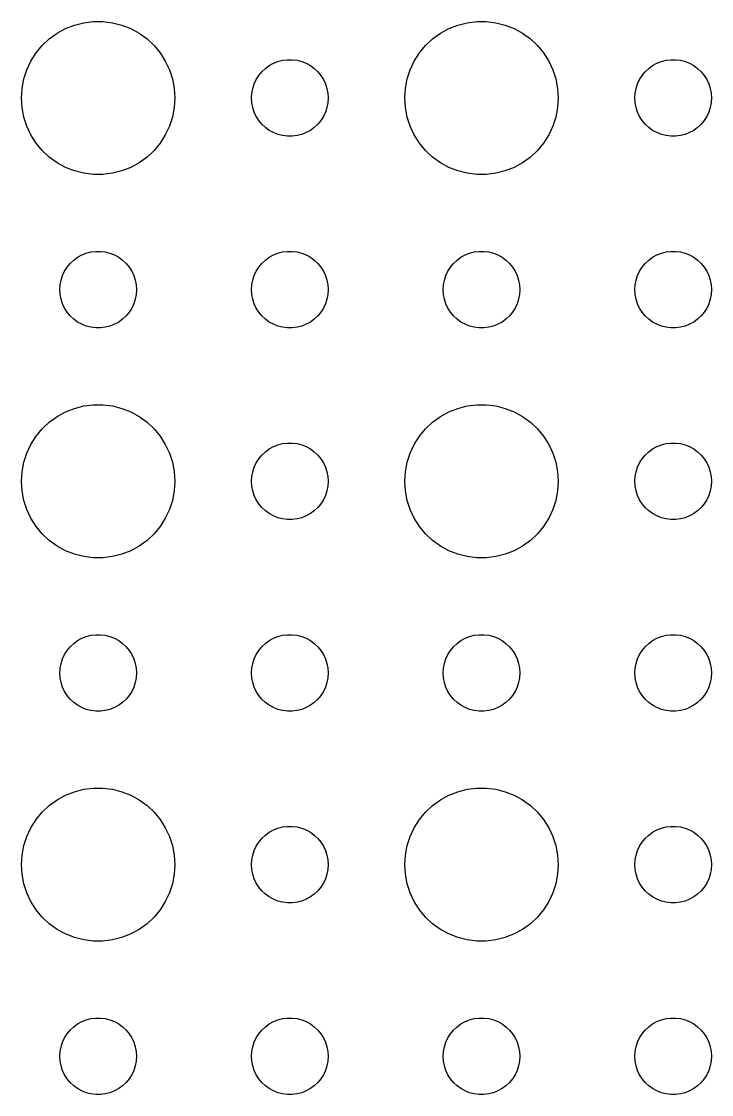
# Model space of a CAD drawing. Header units: metres. Extents: x -112 to 112, y -89 to 89.
# Drawn here: x -3 to 24, y -46.5 to -4.51 of the extents above; entities that cross this region are included whole.
import ezdxf

# ---------------------------------------------------------------- set-up
doc = ezdxf.new("R2010")
doc.units = ezdxf.units.M

msp = doc.modelspace()

# ---------------------------------------------------------------- linework, layer by layer
for p, q in [((-0.92705, -4.64682), (-0.56213, -4.55313)), ((-0.56213, -4.55313), (-0.18837, -4.50591)), ((-0.18837, -4.50591), (0.18837, -4.50591)), ((0.18837, -4.50591), (0.56213, -4.55313)), ((0.56213, -4.55313), (0.92705, -4.64682)), ((14.0729, -4.64682), (14.4379, -4.55313)), ((14.4379, -4.55313), (14.8116, -4.50591)), ((14.8116, -4.50591), (15.1884, -4.50591)), ((15.1884, -4.50591), (15.5621, -4.55313)), ((15.5621, -4.55313), (15.927, -4.64682)), ((-1.91226, -5.18845), (-1.60747, -4.96701)), ((-1.60747, -4.96701), (-1.27733, -4.78551)), ((-1.27733, -4.78551), (-0.92705, -4.64682)), ((0.92705, -4.64682), (1.27733, -4.78551)), ((1.27733, -4.78551), (1.60747, -4.96701)), ((1.60747, -4.96701), (1.91226, -5.18845)), ((13.0877, -5.18845), (13.3925, -4.96701)), ((13.3925, -4.96701), (13.7227, -4.78551)), ((13.7227, -4.78551), (14.0729, -4.64682)), ((15.927, -4.64682), (16.2773, -4.78551)), ((16.2773, -4.78551), (16.6075, -4.96701)), ((16.6075, -4.96701), (16.9123, -5.18845)), ((-2.42705, -5.73663), (-2.1869, -5.44635)), ((-2.1869, -5.44635), (-1.91226, -5.18845)), ((1.91226, -5.18845), (2.1869, -5.44635)), ((2.1869, -5.44635), (2.42705, -5.73663)), ((12.5729, -5.73663), (12.8131, -5.44635)), ((12.8131, -5.44635), (13.0877, -5.18845)), ((16.9123, -5.18845), (17.1869, -5.44635)), ((17.1869, -5.44635), (17.427, -5.73663)), ((-2.62891, -6.05473), (-2.42705, -5.73663)), ((2.42705, -5.73663), (2.62891, -6.05473)), ((12.3711, -6.05473), (12.5729, -5.73663)), ((17.427, -5.73663), (17.6289, -6.05473)), ((-2.78932, -6.39561), (-2.62891, -6.05473)), ((2.62891, -6.05473), (2.78932, -6.39561)), ((6.54385, -6.34422), (6.69626, -6.23351)), ((6.69626, -6.23351), (6.86133, -6.14275)), ((6.86133, -6.14275), (7.03647, -6.07341)), ((7.03647, -6.07341), (7.21892, -6.02657)), ((7.21892, -6.02657), (7.40581, -6.00294)), ((7.40581, -6.00294), (7.59418, -6.00294)), ((7.59418, -6.00294), (7.78107, -6.02657)), ((7.78107, -6.02657), (7.96352, -6.07341)), ((7.96352, -6.07341), (8.13866, -6.14275)), ((8.13866, -6.14275), (8.30373, -6.23351)), ((8.30373, -6.23351), (8.45613, -6.34422)), ((12.2107, -6.39561), (12.3711, -6.05473)), ((17.6289, -6.05473), (17.7893, -6.39561)), ((21.5439, -6.34422), (21.6963, -6.23351)), ((21.6963, -6.23351), (21.8613, -6.14275)), ((21.8613, -6.14275), (22.0365, -6.07341)), ((22.0365, -6.07341), (22.2189, -6.02657)), ((22.2189, -6.02657), (22.4058, -6.00294)), ((22.4058, -6.00294), (22.5942, -6.00294)), ((22.5942, -6.00294), (22.7811, -6.02657)), ((22.7811, -6.02657), (22.9635, -6.07341)), ((22.9635, -6.07341), (23.1387, -6.14275)), ((23.1387, -6.14275), (23.3037, -6.23351)), ((23.3037, -6.23351), (23.4561, -6.34422)), ((-2.90575, -6.75392), (-2.78932, -6.39561)), ((2.78932, -6.39561), (2.90575, -6.75392)), ((6.18553, -6.77736), (6.28647, -6.61832)), ((6.28647, -6.61832), (6.40654, -6.47318)), ((6.40654, -6.47318), (6.54385, -6.34422)), ((8.45613, -6.34422), (8.59344, -6.47318)), ((8.59344, -6.47318), (8.71352, -6.61832)), ((8.71352, -6.61832), (8.81445, -6.77736)), ((12.0942, -6.75392), (12.2107, -6.39561)), ((17.7893, -6.39561), (17.9057, -6.75392)), ((21.1855, -6.77736), (21.2865, -6.61832)), ((21.2865, -6.61832), (21.4065, -6.47318)), ((21.4065, -6.47318), (21.5439, -6.34422)), ((23.4561, -6.34422), (23.5934, -6.47318)), ((23.5934, -6.47318), (23.7135, -6.61832)), ((23.7135, -6.61832), (23.8145, -6.77736)), ((-3, -7.5), (-2.97633, -7.12399)), ((-2.97633, -7.12399), (-2.90575, -6.75392)), ((2.90575, -6.75392), (2.97633, -7.12399)), ((2.97633, -7.12399), (3, -7.5)), ((6.01183, -7.312), (6.04712, -7.12695)), ((6.04712, -7.12695), (6.10533, -6.9478)), ((6.10533, -6.9478), (6.18553, -6.77736)), ((8.81445, -6.77736), (8.89465, -6.9478)), ((8.89465, -6.9478), (8.95287, -7.12695)), ((8.95287, -7.12695), (8.98816, -7.312)), ((12, -7.5), (12.0237, -7.12399)), ((12.0237, -7.12399), (12.0942, -6.75392)), ((17.9057, -6.75392), (17.9763, -7.12399)), ((17.9763, -7.12399), (18, -7.5)), ((21.0118, -7.312), (21.0471, -7.12695)), ((21.0471, -7.12695), (21.1053, -6.9478)), ((21.1053, -6.9478), (21.1855, -6.77736)), ((23.8145, -6.77736), (23.8947, -6.9478)), ((23.8947, -6.9478), (23.9529, -7.12695)), ((23.9529, -7.12695), (23.9882, -7.312)), ((-2.97633, -7.87599), (-3, -7.5)), ((3, -7.5), (2.97633, -7.87599)), ((6, -7.5), (6.01183, -7.312)), ((6.01183, -7.68799), (6, -7.5)), ((8.98816, -7.312), (9, -7.5)), ((9, -7.5), (8.98816, -7.68799)), ((12.0237, -7.87599), (12, -7.5)), ((18, -7.5), (17.9763, -7.87599)), ((21, -7.5), (21.0118, -7.312)), ((21.0118, -7.68799), (21, -7.5)), ((23.9882, -7.312), (24, -7.5)), ((24, -7.5), (23.9882, -7.68799)), ((-2.90575, -8.24606), (-2.97633, -7.87599)), ((2.97633, -7.87599), (2.90575, -8.24606)), ((6.04712, -7.87303), (6.01183, -7.68799)), ((6.10533, -8.05219), (6.04712, -7.87303)), ((8.95287, -7.87303), (8.89465, -8.05219)), ((8.98816, -7.68799), (8.95287, -7.87303)), ((12.0942, -8.24606), (12.0237, -7.87599)), ((17.9763, -7.87599), (17.9057, -8.24606)), ((21.0471, -7.87303), (21.0118, -7.68799)), ((21.1053, -8.05219), (21.0471, -7.87303)), ((23.9529, -7.87303), (23.8947, -8.05219)), ((23.9882, -7.68799), (23.9529, -7.87303)), ((-2.78932, -8.60437), (-2.90575, -8.24606)), ((2.90575, -8.24606), (2.78932, -8.60437)), ((6.18553, -8.22263), (6.10533, -8.05219)), ((6.28647, -8.38167), (6.18553, -8.22263)), ((6.40654, -8.52681), (6.28647, -8.38167)), ((8.71352, -8.38167), (8.59344, -8.52681)), ((8.81445, -8.22263), (8.71352, -8.38167)), ((8.89465, -8.05219), (8.81445, -8.22263)), ((12.2107, -8.60437), (12.0942, -8.24606)), ((17.9057, -8.24606), (17.7893, -8.60437)), ((21.1855, -8.22263), (21.1053, -8.05219)), ((21.2865, -8.38167), (21.1855, -8.22263)), ((21.4065, -8.52681), (21.2865, -8.38167)), ((23.7135, -8.38167), (23.5934, -8.52681)), ((23.8145, -8.22263), (23.7135, -8.38167)), ((23.8947, -8.05219), (23.8145, -8.22263)), ((-2.62891, -8.94525), (-2.78932, -8.60437)), ((2.78932, -8.60437), (2.62891, -8.94525)), ((6.54385, -8.65576), (6.40654, -8.52681)), ((6.69626, -8.76648), (6.54385, -8.65576)), ((6.86133, -8.85724), (6.69626, -8.76648)), ((8.30373, -8.76648), (8.13866, -8.85724)), ((8.45613, -8.65576), (8.30373, -8.76648)), ((8.59344, -8.52681), (8.45613, -8.65576)), ((12.3711, -8.94525), (12.2107, -8.60437)), ((17.7893, -8.60437), (17.6289, -8.94525)), ((21.5439, -8.65576), (21.4065, -8.52681)), ((21.6963, -8.76648), (21.5439, -8.65576)), ((21.8613, -8.85724), (21.6963, -8.76648)), ((23.3037, -8.76648), (23.1387, -8.85724)), ((23.4561, -8.65576), (23.3037, -8.76648)), ((23.5934, -8.52681), (23.4561, -8.65576)), ((-2.42705, -9.26335), (-2.62891, -8.94525)), ((2.62891, -8.94525), (2.42705, -9.26335)), ((7.03647, -8.92657), (6.86133, -8.85724)), ((7.21892, -8.97342), (7.03647, -8.92657)), ((7.40581, -8.99704), (7.21892, -8.97342)), ((7.59418, -8.99704), (7.40581, -8.99704)), ((7.78107, -8.97342), (7.59418, -8.99704)), ((7.96352, -8.92657), (7.78107, -8.97342)), ((8.13866, -8.85724), (7.96352, -8.92657)), ((12.5729, -9.26335), (12.3711, -8.94525)), ((17.6289, -8.94525), (17.427, -9.26335)), ((22.0365, -8.92657), (21.8613, -8.85724)), ((22.2189, -8.97342), (22.0365, -8.92657)), ((22.4058, -8.99704), (22.2189, -8.97342)), ((22.5942, -8.99704), (22.4058, -8.99704)), ((22.7811, -8.97342), (22.5942, -8.99704)), ((22.9635, -8.92657), (22.7811, -8.97342)), ((23.1387, -8.85724), (22.9635, -8.92657)), ((-2.1869, -9.55363), (-2.42705, -9.26335)), ((-1.91226, -9.81154), (-2.1869, -9.55363)), ((2.1869, -9.55363), (1.91226, -9.81154)), ((2.42705, -9.26335), (2.1869, -9.55363)), ((12.8131, -9.55363), (12.5729, -9.26335)), ((13.0877, -9.81154), (12.8131, -9.55363)), ((17.1869, -9.55363), (16.9123, -9.81154)), ((17.427, -9.26335), (17.1869, -9.55363)), ((-1.60747, -10.033), (-1.91226, -9.81154)), ((-1.27733, -10.2145), (-1.60747, -10.033)), ((1.60747, -10.033), (1.27733, -10.2145)), ((1.91226, -9.81154), (1.60747, -10.033)), ((13.3925, -10.033), (13.0877, -9.81154)), ((13.7227, -10.2145), (13.3925, -10.033)), ((16.6075, -10.033), (16.2773, -10.2145)), ((16.9123, -9.81154), (16.6075, -10.033)), ((-0.92705, -10.3532), (-1.27733, -10.2145)), ((-0.56213, -10.4469), (-0.92705, -10.3532)), ((-0.18837, -10.4941), (-0.56213, -10.4469)), ((0.18837, -10.4941), (-0.18837, -10.4941)), ((0.56213, -10.4469), (0.18837, -10.4941)), ((0.92705, -10.3532), (0.56213, -10.4469)), ((1.27733, -10.2145), (0.92705, -10.3532)), ((14.0729, -10.3532), (13.7227, -10.2145)), ((14.4379, -10.4469), (14.0729, -10.3532)), ((14.8116, -10.4941), (14.4379, -10.4469)), ((15.1884, -10.4941), (14.8116, -10.4941)), ((15.5621, -10.4469), (15.1884, -10.4941)), ((15.927, -10.3532), (15.5621, -10.4469)), ((16.2773, -10.2145), (15.927, -10.3532)), ((-1.09344, -13.9732), (-0.95613, -13.8442)), ((-0.95613, -13.8442), (-0.80373, -13.7335)), ((-0.80373, -13.7335), (-0.63866, -13.6427)), ((-0.63866, -13.6427), (-0.46352, -13.5734)), ((-0.46352, -13.5734), (-0.28107, -13.5266)), ((-0.28107, -13.5266), (-0.09418, -13.5029)), ((-0.09418, -13.5029), (0.09418, -13.5029)), ((0.09418, -13.5029), (0.28107, -13.5266)), ((0.28107, -13.5266), (0.46352, -13.5734)), ((0.46352, -13.5734), (0.63866, -13.6427)), ((0.63866, -13.6427), (0.80373, -13.7335)), ((0.80373, -13.7335), (0.95613, -13.8442)), ((0.95613, -13.8442), (1.09344, -13.9732)), ((6.40654, -13.9732), (6.54385, -13.8442)), ((6.54385, -13.8442), (6.69626, -13.7335)), ((6.69626, -13.7335), (6.86133, -13.6427)), ((6.86133, -13.6427), (7.03647, -13.5734)), ((7.03647, -13.5734), (7.21892, -13.5266)), ((7.21892, -13.5266), (7.40581, -13.5029)), ((7.40581, -13.5029), (7.59418, -13.5029)), ((7.59418, -13.5029), (7.78107, -13.5266)), ((7.78107, -13.5266), (7.96352, -13.5734)), ((7.96352, -13.5734), (8.13866, -13.6427)), ((8.13866, -13.6427), (8.30373, -13.7335)), ((8.30373, -13.7335), (8.45613, -13.8442)), ((8.45613, -13.8442), (8.59344, -13.9732)), ((13.9065, -13.9732), (14.0439, -13.8442)), ((14.0439, -13.8442), (14.1963, -13.7335)), ((14.1963, -13.7335), (14.3613, -13.6427)), ((14.3613, -13.6427), (14.5365, -13.5734)), ((14.5365, -13.5734), (14.7189, -13.5266)), ((14.7189, -13.5266), (14.9058, -13.5029)), ((14.9058, -13.5029), (15.0942, -13.5029)), ((15.0942, -13.5029), (15.2811, -13.5266)), ((15.2811, -13.5266), (15.4635, -13.5734)), ((15.4635, -13.5734), (15.6387, -13.6427)), ((15.6387, -13.6427), (15.8037, -13.7335)), ((15.8037, -13.7335), (15.9561, -13.8442)), ((15.9561, -13.8442), (16.0934, -13.9732)), ((21.4065, -13.9732), (21.5439, -13.8442)), ((21.5439, -13.8442), (21.6963, -13.7335)), ((21.6963, -13.7335), (21.8613, -13.6427)), ((21.8613, -13.6427), (22.0365, -13.5734)), ((22.0365, -13.5734), (22.2189, -13.5266)), ((22.2189, -13.5266), (22.4058, -13.5029)), ((22.4058, -13.5029), (22.5942, -13.5029)), ((22.5942, -13.5029), (22.7811, -13.5266)), ((22.7811, -13.5266), (22.9635, -13.5734)), ((22.9635, -13.5734), (23.1387, -13.6427)), ((23.1387, -13.6427), (23.3037, -13.7335)), ((23.3037, -13.7335), (23.4561, -13.8442)), ((23.4561, -13.8442), (23.5934, -13.9732)), ((-1.31445, -14.2774), (-1.21352, -14.1183)), ((-1.21352, -14.1183), (-1.09344, -13.9732)), ((1.09344, -13.9732), (1.21352, -14.1183)), ((1.21352, -14.1183), (1.31445, -14.2774)), ((6.18553, -14.2774), (6.28647, -14.1183)), ((6.28647, -14.1183), (6.40654, -13.9732)), ((8.59344, -13.9732), (8.71352, -14.1183)), ((8.71352, -14.1183), (8.81445, -14.2774)), ((13.6855, -14.2774), (13.7865, -14.1183)), ((13.7865, -14.1183), (13.9065, -13.9732)), ((16.0934, -13.9732), (16.2135, -14.1183)), ((16.2135, -14.1183), (16.3145, -14.2774)), ((21.1855, -14.2774), (21.2865, -14.1183)), ((21.2865, -14.1183), (21.4065, -13.9732)), ((23.5934, -13.9732), (23.7135, -14.1183)), ((23.7135, -14.1183), (23.8145, -14.2774)), ((-1.48816, -14.812), (-1.45287, -14.627)), ((-1.45287, -14.627), (-1.39465, -14.4478)), ((-1.39465, -14.4478), (-1.31445, -14.2774)), ((1.31445, -14.2774), (1.39465, -14.4478)), ((1.39465, -14.4478), (1.45287, -14.627)), ((1.45287, -14.627), (1.48816, -14.812)), ((6.01183, -14.812), (6.04712, -14.627)), ((6.04712, -14.627), (6.10533, -14.4478)), ((6.10533, -14.4478), (6.18553, -14.2774)), ((8.81445, -14.2774), (8.89465, -14.4478)), ((8.89465, -14.4478), (8.95287, -14.627)), ((8.95287, -14.627), (8.98816, -14.812)), ((13.5118, -14.812), (13.5471, -14.627)), ((13.5471, -14.627), (13.6053, -14.4478)), ((13.6053, -14.4478), (13.6855, -14.2774)), ((16.3145, -14.2774), (16.3947, -14.4478)), ((16.3947, -14.4478), (16.4529, -14.627)), ((16.4529, -14.627), (16.4882, -14.812)), ((21.0118, -14.812), (21.0471, -14.627)), ((21.0471, -14.627), (21.1053, -14.4478)), ((21.1053, -14.4478), (21.1855, -14.2774)), ((23.8145, -14.2774), (23.8947, -14.4478)), ((23.8947, -14.4478), (23.9529, -14.627)), ((23.9529, -14.627), (23.9882, -14.812)), ((-1.5, -15), (-1.48816, -14.812)), ((-1.48816, -15.188), (-1.5, -15)), ((1.48816, -14.812), (1.5, -15)), ((1.5, -15), (1.48816, -15.188)), ((6, -15), (6.01183, -14.812)), ((6.01183, -15.188), (6, -15)), ((8.98816, -14.812), (9, -15)), ((9, -15), (8.98816, -15.188)), ((13.5, -15), (13.5118, -14.812)), ((13.5118, -15.188), (13.5, -15)), ((16.4882, -14.812), (16.5, -15)), ((16.5, -15), (16.4882, -15.188)), ((21, -15), (21.0118, -14.812)), ((21.0118, -15.188), (21, -15)), ((23.9882, -14.812), (24, -15)), ((24, -15), (23.9882, -15.188)), ((-1.45287, -15.373), (-1.48816, -15.188)), ((-1.39465, -15.5522), (-1.45287, -15.373)), ((1.45287, -15.373), (1.39465, -15.5522)), ((1.48816, -15.188), (1.45287, -15.373)), ((6.04712, -15.373), (6.01183, -15.188)), ((6.10533, -15.5522), (6.04712, -15.373)), ((8.95287, -15.373), (8.89465, -15.5522)), ((8.98816, -15.188), (8.95287, -15.373)), ((13.5471, -15.373), (13.5118, -15.188)), ((13.6053, -15.5522), (13.5471, -15.373)), ((16.4529, -15.373), (16.3947, -15.5522)), ((16.4882, -15.188), (16.4529, -15.373)), ((21.0471, -15.373), (21.0118, -15.188)), ((21.1053, -15.5522), (21.0471, -15.373)), ((23.9529, -15.373), (23.8947, -15.5522)), ((23.9882, -15.188), (23.9529, -15.373)), ((-1.31445, -15.7226), (-1.39465, -15.5522)), ((-1.21352, -15.8817), (-1.31445, -15.7226)), ((-1.09344, -16.0268), (-1.21352, -15.8817)), ((1.21352, -15.8817), (1.09344, -16.0268)), ((1.31445, -15.7226), (1.21352, -15.8817)), ((1.39465, -15.5522), (1.31445, -15.7226)), ((6.18553, -15.7226), (6.10533, -15.5522)), ((6.28647, -15.8817), (6.18553, -15.7226)), ((6.40654, -16.0268), (6.28647, -15.8817)), ((8.71352, -15.8817), (8.59344, -16.0268)), ((8.81445, -15.7226), (8.71352, -15.8817)), ((8.89465, -15.5522), (8.81445, -15.7226)), ((13.6855, -15.7226), (13.6053, -15.5522)), ((13.7865, -15.8817), (13.6855, -15.7226)), ((13.9065, -16.0268), (13.7865, -15.8817)), ((16.2135, -15.8817), (16.0934, -16.0268)), ((16.3145, -15.7226), (16.2135, -15.8817)), ((16.3947, -15.5522), (16.3145, -15.7226)), ((21.1855, -15.7226), (21.1053, -15.5522)), ((21.2865, -15.8817), (21.1855, -15.7226)), ((21.4065, -16.0268), (21.2865, -15.8817)), ((23.7135, -15.8817), (23.5934, -16.0268)), ((23.8145, -15.7226), (23.7135, -15.8817)), ((23.8947, -15.5522), (23.8145, -15.7226)), ((-0.95613, -16.1558), (-1.09344, -16.0268)), ((-0.80373, -16.2665), (-0.95613, -16.1558)), ((-0.63866, -16.3572), (-0.80373, -16.2665)), ((-0.46352, -16.4266), (-0.63866, -16.3572)), ((0.63866, -16.3572), (0.46352, -16.4266)), ((0.80373, -16.2665), (0.63866, -16.3572)), ((0.95613, -16.1558), (0.80373, -16.2665)), ((1.09344, -16.0268), (0.95613, -16.1558)), ((6.54385, -16.1558), (6.40654, -16.0268)), ((6.69626, -16.2665), (6.54385, -16.1558)), ((6.86133, -16.3572), (6.69626, -16.2665)), ((7.03647, -16.4266), (6.86133, -16.3572)), ((8.13866, -16.3572), (7.96352, -16.4266)), ((8.30373, -16.2665), (8.13866, -16.3572)), ((8.45613, -16.1558), (8.30373, -16.2665)), ((8.59344, -16.0268), (8.45613, -16.1558)), ((14.0439, -16.1558), (13.9065, -16.0268)), ((14.1963, -16.2665), (14.0439, -16.1558)), ((14.3613, -16.3572), (14.1963, -16.2665)), ((14.5365, -16.4266), (14.3613, -16.3572)), ((15.6387, -16.3572), (15.4635, -16.4266)), ((15.8037, -16.2665), (15.6387, -16.3572)), ((15.9561, -16.1558), (15.8037, -16.2665)), ((16.0934, -16.0268), (15.9561, -16.1558)), ((21.5439, -16.1558), (21.4065, -16.0268)), ((21.6963, -16.2665), (21.5439, -16.1558)), ((21.8613, -16.3572), (21.6963, -16.2665)), ((22.0365, -16.4266), (21.8613, -16.3572)), ((23.1387, -16.3572), (22.9635, -16.4266)), ((23.3037, -16.2665), (23.1387, -16.3572)), ((23.4561, -16.1558), (23.3037, -16.2665)), ((23.5934, -16.0268), (23.4561, -16.1558)), ((-0.28107, -16.4734), (-0.46352, -16.4266)), ((-0.09418, -16.497), (-0.28107, -16.4734)), ((0.09418, -16.497), (-0.09418, -16.497)), ((0.28107, -16.4734), (0.09418, -16.497)), ((0.46352, -16.4266), (0.28107, -16.4734)), ((7.21892, -16.4734), (7.03647, -16.4266)), ((7.40581, -16.497), (7.21892, -16.4734)), ((7.59418, -16.497), (7.40581, -16.497)), ((7.78107, -16.4734), (7.59418, -16.497)), ((7.96352, -16.4266), (7.78107, -16.4734)), ((14.7189, -16.4734), (14.5365, -16.4266)), ((14.9058, -16.497), (14.7189, -16.4734)), ((15.0942, -16.497), (14.9058, -16.497)), ((15.2811, -16.4734), (15.0942, -16.497)), ((15.4635, -16.4266), (15.2811, -16.4734)), ((22.2189, -16.4734), (22.0365, -16.4266)), ((22.4058, -16.497), (22.2189, -16.4734)), ((22.5942, -16.497), (22.4058, -16.497)), ((22.7811, -16.4734), (22.5942, -16.497)), ((22.9635, -16.4266), (22.7811, -16.4734)), ((-1.27733, -19.7855), (-0.92705, -19.6468)), ((-0.92705, -19.6468), (-0.56213, -19.5531)), ((-0.56213, -19.5531), (-0.18837, -19.5059)), ((-0.18837, -19.5059), (0.18837, -19.5059)), ((0.18837, -19.5059), (0.56213, -19.5531)), ((0.56213, -19.5531), (0.92705, -19.6468)), ((0.92705, -19.6468), (1.27733, -19.7855)), ((13.7227, -19.7855), (14.0729, -19.6468)), ((14.0729, -19.6468), (14.4379, -19.5531)), ((14.4379, -19.5531), (14.8116, -19.5059)), ((14.8116, -19.5059), (15.1884, -19.5059)), ((15.1884, -19.5059), (15.5621, -19.5531)), ((15.5621, -19.5531), (15.927, -19.6468)), ((15.927, -19.6468), (16.2773, -19.7855)), ((-1.91226, -20.1884), (-1.60747, -19.967)), ((-1.60747, -19.967), (-1.27733, -19.7855)), ((1.27733, -19.7855), (1.60747, -19.967)), ((1.60747, -19.967), (1.91226, -20.1884)), ((13.0877, -20.1884), (13.3925, -19.967)), ((13.3925, -19.967), (13.7227, -19.7855)), ((16.2773, -19.7855), (16.6075, -19.967)), ((16.6075, -19.967), (16.9123, -20.1884)), ((-2.42705, -20.7366), (-2.1869, -20.4464)), ((-2.1869, -20.4464), (-1.91226, -20.1884)), ((1.91226, -20.1884), (2.1869, -20.4464)), ((2.1869, -20.4464), (2.42705, -20.7366)), ((12.5729, -20.7366), (12.8131, -20.4464)), ((12.8131, -20.4464), (13.0877, -20.1884)), ((16.9123, -20.1884), (17.1869, -20.4464)), ((17.1869, -20.4464), (17.427, -20.7366)), ((-2.62891, -21.0547), (-2.42705, -20.7366)), ((2.42705, -20.7366), (2.62891, -21.0547)), ((12.3711, -21.0547), (12.5729, -20.7366)), ((17.427, -20.7366), (17.6289, -21.0547)), ((-2.90575, -21.7539), (-2.78932, -21.3956)), ((-2.78932, -21.3956), (-2.62891, -21.0547)), ((2.62891, -21.0547), (2.78932, -21.3956)), ((2.78932, -21.3956), (2.90575, -21.7539)), ((6.40654, -21.4732), (6.54385, -21.3442)), ((6.54385, -21.3442), (6.69626, -21.2335)), ((6.69626, -21.2335), (6.86133, -21.1427)), ((6.86133, -21.1427), (7.03647, -21.0734)), ((7.03647, -21.0734), (7.21892, -21.0266)), ((7.21892, -21.0266), (7.40581, -21.003)), ((7.40581, -21.003), (7.59418, -21.003)), ((7.59418, -21.003), (7.78107, -21.0266)), ((7.78107, -21.0266), (7.96352, -21.0734)), ((7.96352, -21.0734), (8.13866, -21.1427)), ((8.13866, -21.1427), (8.30373, -21.2335)), ((8.30373, -21.2335), (8.45613, -21.3442)), ((8.45613, -21.3442), (8.59344, -21.4732)), ((12.0942, -21.7539), (12.2107, -21.3956)), ((12.2107, -21.3956), (12.3711, -21.0547)), ((17.6289, -21.0547), (17.7893, -21.3956)), ((17.7893, -21.3956), (17.9057, -21.7539)), ((21.4065, -21.4732), (21.5439, -21.3442)), ((21.5439, -21.3442), (21.6963, -21.2335)), ((21.6963, -21.2335), (21.8613, -21.1427)), ((21.8613, -21.1427), (22.0365, -21.0734)), ((22.0365, -21.0734), (22.2189, -21.0266)), ((22.2189, -21.0266), (22.4058, -21.003)), ((22.4058, -21.003), (22.5942, -21.003)), ((22.5942, -21.003), (22.7811, -21.0266)), ((22.7811, -21.0266), (22.9635, -21.0734)), ((22.9635, -21.0734), (23.1387, -21.1427)), ((23.1387, -21.1427), (23.3037, -21.2335)), ((23.3037, -21.2335), (23.4561, -21.3442)), ((23.4561, -21.3442), (23.5934, -21.4732)), ((-2.97633, -22.124), (-2.90575, -21.7539)), ((2.90575, -21.7539), (2.97633, -22.124)), ((6.10533, -21.9478), (6.18553, -21.7774)), ((6.18553, -21.7774), (6.28647, -21.6183)), ((6.28647, -21.6183), (6.40654, -21.4732)), ((8.59344, -21.4732), (8.71352, -21.6183)), ((8.71352, -21.6183), (8.81445, -21.7774)), ((8.81445, -21.7774), (8.89465, -21.9478)), ((12.0237, -22.124), (12.0942, -21.7539)), ((17.9057, -21.7539), (17.9763, -22.124)), ((21.1053, -21.9478), (21.1855, -21.7774)), ((21.1855, -21.7774), (21.2865, -21.6183)), ((21.2865, -21.6183), (21.4065, -21.4732)), ((23.5934, -21.4732), (23.7135, -21.6183)), ((23.7135, -21.6183), (23.8145, -21.7774)), ((23.8145, -21.7774), (23.8947, -21.9478)), ((-3, -22.5), (-2.97633, -22.124)), ((2.97633, -22.124), (3, -22.5)), ((6.01183, -22.312), (6.04712, -22.127)), ((6.04712, -22.127), (6.10533, -21.9478)), ((8.89465, -21.9478), (8.95287, -22.127)), ((8.95287, -22.127), (8.98816, -22.312)), ((12, -22.5), (12.0237, -22.124)), ((17.9763, -22.124), (18, -22.5)), ((21.0118, -22.312), (21.0471, -22.127)), ((21.0471, -22.127), (21.1053, -21.9478)), ((23.8947, -21.9478), (23.9529, -22.127)), ((23.9529, -22.127), (23.9882, -22.312)), ((-2.97633, -22.876), (-3, -22.5)), ((3, -22.5), (2.97633, -22.876)), ((6, -22.5), (6.01183, -22.312)), ((6.01183, -22.688), (6, -22.5)), ((8.98816, -22.312), (9, -22.5)), ((9, -22.5), (8.98816, -22.688)), ((12.0237, -22.876), (12, -22.5)), ((18, -22.5), (17.9763, -22.876)), ((21, -22.5), (21.0118, -22.312)), ((21.0118, -22.688), (21, -22.5)), ((23.9882, -22.312), (24, -22.5)), ((24, -22.5), (23.9882, -22.688)), ((-2.90575, -23.2461), (-2.97633, -22.876)), ((2.97633, -22.876), (2.90575, -23.2461)), ((6.04712, -22.873), (6.01183, -22.688)), ((6.10533, -23.0522), (6.04712, -22.873)), ((6.18553, -23.2226), (6.10533, -23.0522)), ((8.89465, -23.0522), (8.81445, -23.2226)), ((8.95287, -22.873), (8.89465, -23.0522)), ((8.98816, -22.688), (8.95287, -22.873)), ((12.0942, -23.2461), (12.0237, -22.876)), ((17.9763, -22.876), (17.9057, -23.2461)), ((21.0471, -22.873), (21.0118, -22.688)), ((21.1053, -23.0522), (21.0471, -22.873)), ((21.1855, -23.2226), (21.1053, -23.0522)), ((23.8947, -23.0522), (23.8145, -23.2226)), ((23.9529, -22.873), (23.8947, -23.0522)), ((23.9882, -22.688), (23.9529, -22.873)), ((-2.78932, -23.6044), (-2.90575, -23.2461)), ((2.90575, -23.2461), (2.78932, -23.6044)), ((6.28647, -23.3817), (6.18553, -23.2226)), ((6.40654, -23.5268), (6.28647, -23.3817)), ((8.71352, -23.3817), (8.59344, -23.5268)), ((8.81445, -23.2226), (8.71352, -23.3817)), ((12.2107, -23.6044), (12.0942, -23.2461)), ((17.9057, -23.2461), (17.7893, -23.6044)), ((21.2865, -23.3817), (21.1855, -23.2226)), ((21.4065, -23.5268), (21.2865, -23.3817)), ((23.7135, -23.3817), (23.5934, -23.5268)), ((23.8145, -23.2226), (23.7135, -23.3817)), ((-2.62891, -23.9453), (-2.78932, -23.6044)), ((2.78932, -23.6044), (2.62891, -23.9453)), ((6.54385, -23.6558), (6.40654, -23.5268)), ((6.69626, -23.7665), (6.54385, -23.6558)), ((6.86133, -23.8572), (6.69626, -23.7665)), ((7.03647, -23.9266), (6.86133, -23.8572)), ((7.21892, -23.9734), (7.03647, -23.9266)), ((7.96352, -23.9266), (7.78107, -23.9734)), ((8.13866, -23.8572), (7.96352, -23.9266)), ((8.30373, -23.7665), (8.13866, -23.8572)), ((8.45613, -23.6558), (8.30373, -23.7665)), ((8.59344, -23.5268), (8.45613, -23.6558)), ((12.3711, -23.9453), (12.2107, -23.6044)), ((17.7893, -23.6044), (17.6289, -23.9453)), ((21.5439, -23.6558), (21.4065, -23.5268)), ((21.6963, -23.7665), (21.5439, -23.6558)), ((21.8613, -23.8572), (21.6963, -23.7665)), ((22.0365, -23.9266), (21.8613, -23.8572)), ((22.2189, -23.9734), (22.0365, -23.9266)), ((22.9635, -23.9266), (22.7811, -23.9734)), ((23.1387, -23.8572), (22.9635, -23.9266)), ((23.3037, -23.7665), (23.1387, -23.8572)), ((23.4561, -23.6558), (23.3037, -23.7665)), ((23.5934, -23.5268), (23.4561, -23.6558)), ((-2.42705, -24.2634), (-2.62891, -23.9453)), ((-2.1869, -24.5536), (-2.42705, -24.2634)), ((2.42705, -24.2634), (2.1869, -24.5536)), ((2.62891, -23.9453), (2.42705, -24.2634)), ((7.40581, -23.997), (7.21892, -23.9734)), ((7.59418, -23.997), (7.40581, -23.997)), ((7.78107, -23.9734), (7.59418, -23.997)), ((12.5729, -24.2634), (12.3711, -23.9453)), ((12.8131, -24.5536), (12.5729, -24.2634)), ((17.427, -24.2634), (17.1869, -24.5536)), ((17.6289, -23.9453), (17.427, -24.2634)), ((22.4058, -23.997), (22.2189, -23.9734)), ((22.5942, -23.997), (22.4058, -23.997)), ((22.7811, -23.9734), (22.5942, -23.997)), ((-1.91226, -24.8115), (-2.1869, -24.5536)), ((2.1869, -24.5536), (1.91226, -24.8115)), ((13.0877, -24.8115), (12.8131, -24.5536)), ((17.1869, -24.5536), (16.9123, -24.8115)), ((-1.60747, -25.033), (-1.91226, -24.8115)), ((-1.27733, -25.2145), (-1.60747, -25.033)), ((1.60747, -25.033), (1.27733, -25.2145)), ((1.91226, -24.8115), (1.60747, -25.033)), ((13.3925, -25.033), (13.0877, -24.8115)), ((13.7227, -25.2145), (13.3925, -25.033)), ((16.6075, -25.033), (16.2773, -25.2145)), ((16.9123, -24.8115), (16.6075, -25.033)), ((-0.92705, -25.3532), (-1.27733, -25.2145)), ((-0.56213, -25.4469), (-0.92705, -25.3532)), ((-0.18837, -25.4941), (-0.56213, -25.4469)), ((0.18837, -25.4941), (-0.18837, -25.4941)), ((0.56213, -25.4469), (0.18837, -25.4941)), ((0.92705, -25.3532), (0.56213, -25.4469)), ((1.27733, -25.2145), (0.92705, -25.3532)), ((14.0729, -25.3532), (13.7227, -25.2145)), ((14.4379, -25.4469), (14.0729, -25.3532)), ((14.8116, -25.4941), (14.4379, -25.4469)), ((15.1884, -25.4941), (14.8116, -25.4941)), ((15.5621, -25.4469), (15.1884, -25.4941)), ((15.927, -25.3532), (15.5621, -25.4469)), ((16.2773, -25.2145), (15.927, -25.3532)), ((-0.46352, -28.5734), (-0.28107, -28.5266)), ((-0.28107, -28.5266), (-0.09418, -28.503)), ((-0.09418, -28.503), (0.09418, -28.503)), ((0.09418, -28.503), (0.28107, -28.5266)), ((0.28107, -28.5266), (0.46352, -28.5734)), ((7.03647, -28.5734), (7.21892, -28.5266)), ((7.21892, -28.5266), (7.40581, -28.503)), ((7.40581, -28.503), (7.59418, -28.503)), ((7.59418, -28.503), (7.78107, -28.5266)), ((7.78107, -28.5266), (7.96352, -28.5734)), ((14.5365, -28.5734), (14.7189, -28.5266)), ((14.7189, -28.5266), (14.9058, -28.503)), ((14.9058, -28.503), (15.0942, -28.503)), ((15.0942, -28.503), (15.2811, -28.5266)), ((15.2811, -28.5266), (15.4635, -28.5734)), ((22.0365, -28.5734), (22.2189, -28.5266)), ((22.2189, -28.5266), (22.4058, -28.503)), ((22.4058, -28.503), (22.5942, -28.503)), ((22.5942, -28.503), (22.7811, -28.5266)), ((22.7811, -28.5266), (22.9635, -28.5734)), ((-1.21352, -29.1183), (-1.09344, -28.9732)), ((-1.09344, -28.9732), (-0.95613, -28.8442)), ((-0.95613, -28.8442), (-0.80373, -28.7335)), ((-0.80373, -28.7335), (-0.63866, -28.6427)), ((-0.63866, -28.6427), (-0.46352, -28.5734)), ((0.46352, -28.5734), (0.63866, -28.6427)), ((0.63866, -28.6427), (0.80373, -28.7335)), ((0.80373, -28.7335), (0.95613, -28.8442)), ((0.95613, -28.8442), (1.09344, -28.9732)), ((1.09344, -28.9732), (1.21352, -29.1183)), ((6.28647, -29.1183), (6.40654, -28.9732)), ((6.40654, -28.9732), (6.54385, -28.8442)), ((6.54385, -28.8442), (6.69626, -28.7335)), ((6.69626, -28.7335), (6.86133, -28.6427)), ((6.86133, -28.6427), (7.03647, -28.5734)), ((7.96352, -28.5734), (8.13866, -28.6427)), ((8.13866, -28.6427), (8.30373, -28.7335)), ((8.30373, -28.7335), (8.45613, -28.8442)), ((8.45613, -28.8442), (8.59344, -28.9732)), ((8.59344, -28.9732), (8.71352, -29.1183)), ((13.7865, -29.1183), (13.9065, -28.9732)), ((13.9065, -28.9732), (14.0439, -28.8442)), ((14.0439, -28.8442), (14.1963, -28.7335)), ((14.1963, -28.7335), (14.3613, -28.6427)), ((14.3613, -28.6427), (14.5365, -28.5734)), ((15.4635, -28.5734), (15.6387, -28.6427)), ((15.6387, -28.6427), (15.8037, -28.7335)), ((15.8037, -28.7335), (15.9561, -28.8442)), ((15.9561, -28.8442), (16.0934, -28.9732)), ((16.0934, -28.9732), (16.2135, -29.1183)), ((21.2865, -29.1183), (21.4065, -28.9732)), ((21.4065, -28.9732), (21.5439, -28.8442)), ((21.5439, -28.8442), (21.6963, -28.7335)), ((21.6963, -28.7335), (21.8613, -28.6427)), ((21.8613, -28.6427), (22.0365, -28.5734)), ((22.9635, -28.5734), (23.1387, -28.6427)), ((23.1387, -28.6427), (23.3037, -28.7335)), ((23.3037, -28.7335), (23.4561, -28.8442)), ((23.4561, -28.8442), (23.5934, -28.9732)), ((23.5934, -28.9732), (23.7135, -29.1183)), ((-1.39465, -29.4478), (-1.31445, -29.2774)), ((-1.31445, -29.2774), (-1.21352, -29.1183)), ((1.21352, -29.1183), (1.31445, -29.2774)), ((1.31445, -29.2774), (1.39465, -29.4478)), ((6.10533, -29.4478), (6.18553, -29.2774)), ((6.18553, -29.2774), (6.28647, -29.1183)), ((8.71352, -29.1183), (8.81445, -29.2774)), ((8.81445, -29.2774), (8.89465, -29.4478)), ((13.6053, -29.4478), (13.6855, -29.2774)), ((13.6855, -29.2774), (13.7865, -29.1183)), ((16.2135, -29.1183), (16.3145, -29.2774)), ((16.3145, -29.2774), (16.3947, -29.4478)), ((21.1053, -29.4478), (21.1855, -29.2774)), ((21.1855, -29.2774), (21.2865, -29.1183)), ((23.7135, -29.1183), (23.8145, -29.2774)), ((23.8145, -29.2774), (23.8947, -29.4478)), ((-1.5, -30), (-1.48816, -29.812)), ((-1.48816, -29.812), (-1.45287, -29.627)), ((-1.45287, -29.627), (-1.39465, -29.4478)), ((1.39465, -29.4478), (1.45287, -29.627)), ((1.45287, -29.627), (1.48816, -29.812)), ((1.48816, -29.812), (1.5, -30)), ((6, -30), (6.01183, -29.812)), ((6.01183, -29.812), (6.04712, -29.627)), ((6.04712, -29.627), (6.10533, -29.4478)), ((8.89465, -29.4478), (8.95287, -29.627)), ((8.95287, -29.627), (8.98816, -29.812)), ((8.98816, -29.812), (9, -30)), ((13.5, -30), (13.5118, -29.812)), ((13.5118, -29.812), (13.5471, -29.627)), ((13.5471, -29.627), (13.6053, -29.4478)), ((16.3947, -29.4478), (16.4529, -29.627)), ((16.4529, -29.627), (16.4882, -29.812)), ((16.4882, -29.812), (16.5, -30)), ((21, -30), (21.0118, -29.812)), ((21.0118, -29.812), (21.0471, -29.627)), ((21.0471, -29.627), (21.1053, -29.4478)), ((23.8947, -29.4478), (23.9529, -29.627)), ((23.9529, -29.627), (23.9882, -29.812)), ((23.9882, -29.812), (24, -30)), ((-1.48816, -30.188), (-1.5, -30)), ((-1.45287, -30.373), (-1.48816, -30.188)), ((1.48816, -30.188), (1.45287, -30.373)), ((1.5, -30), (1.48816, -30.188)), ((6.01183, -30.188), (6, -30)), ((6.04712, -30.373), (6.01183, -30.188)), ((8.98816, -30.188), (8.95287, -30.373)), ((9, -30), (8.98816, -30.188)), ((13.5118, -30.188), (13.5, -30)), ((13.5471, -30.373), (13.5118, -30.188)), ((16.4882, -30.188), (16.4529, -30.373)), ((16.5, -30), (16.4882, -30.188)), ((21.0118, -30.188), (21, -30)), ((21.0471, -30.373), (21.0118, -30.188)), ((23.9882, -30.188), (23.9529, -30.373)), ((24, -30), (23.9882, -30.188)), ((-1.39465, -30.5522), (-1.45287, -30.373)), ((-1.31445, -30.7226), (-1.39465, -30.5522)), ((1.39465, -30.5522), (1.31445, -30.7226)), ((1.45287, -30.373), (1.39465, -30.5522)), ((6.10533, -30.5522), (6.04712, -30.373)), ((6.18553, -30.7226), (6.10533, -30.5522)), ((8.89465, -30.5522), (8.81445, -30.7226)), ((8.95287, -30.373), (8.89465, -30.5522)), ((13.6053, -30.5522), (13.5471, -30.373)), ((13.6855, -30.7226), (13.6053, -30.5522)), ((16.3947, -30.5522), (16.3145, -30.7226)), ((16.4529, -30.373), (16.3947, -30.5522)), ((21.1053, -30.5522), (21.0471, -30.373)), ((21.1855, -30.7226), (21.1053, -30.5522)), ((23.8947, -30.5522), (23.8145, -30.7226)), ((23.9529, -30.373), (23.8947, -30.5522)), ((-1.21352, -30.8817), (-1.31445, -30.7226)), ((-1.09344, -31.0268), (-1.21352, -30.8817)), ((-0.95613, -31.1558), (-1.09344, -31.0268)), ((1.09344, -31.0268), (0.95613, -31.1558)), ((1.21352, -30.8817), (1.09344, -31.0268)), ((1.31445, -30.7226), (1.21352, -30.8817)), ((6.28647, -30.8817), (6.18553, -30.7226)), ((6.40654, -31.0268), (6.28647, -30.8817)), ((6.54385, -31.1558), (6.40654, -31.0268)), ((8.59344, -31.0268), (8.45613, -31.1558)), ((8.71352, -30.8817), (8.59344, -31.0268)), ((8.81445, -30.7226), (8.71352, -30.8817)), ((13.7865, -30.8817), (13.6855, -30.7226)), ((13.9065, -31.0268), (13.7865, -30.8817)), ((14.0439, -31.1558), (13.9065, -31.0268)), ((16.0934, -31.0268), (15.9561, -31.1558)), ((16.2135, -30.8817), (16.0934, -31.0268)), ((16.3145, -30.7226), (16.2135, -30.8817)), ((21.2865, -30.8817), (21.1855, -30.7226)), ((21.4065, -31.0268), (21.2865, -30.8817)), ((21.5439, -31.1558), (21.4065, -31.0268)), ((23.5934, -31.0268), (23.4561, -31.1558)), ((23.7135, -30.8817), (23.5934, -31.0268)), ((23.8145, -30.7226), (23.7135, -30.8817)), ((-0.80373, -31.2665), (-0.95613, -31.1558)), ((-0.63866, -31.3572), (-0.80373, -31.2665)), ((-0.46352, -31.4266), (-0.63866, -31.3572)), ((-0.28107, -31.4734), (-0.46352, -31.4266)), ((-0.09418, -31.497), (-0.28107, -31.4734)), ((0.28107, -31.4734), (0.09418, -31.497)), ((0.46352, -31.4266), (0.28107, -31.4734)), ((0.63866, -31.3572), (0.46352, -31.4266)), ((0.80373, -31.2665), (0.63866, -31.3572)), ((0.95613, -31.1558), (0.80373, -31.2665)), ((6.69626, -31.2665), (6.54385, -31.1558)), ((6.86133, -31.3572), (6.69626, -31.2665)), ((7.03647, -31.4266), (6.86133, -31.3572)), ((7.21892, -31.4734), (7.03647, -31.4266)), ((7.40581, -31.497), (7.21892, -31.4734)), ((7.78107, -31.4734), (7.59418, -31.497)), ((7.96352, -31.4266), (7.78107, -31.4734)), ((8.13866, -31.3572), (7.96352, -31.4266)), ((8.30373, -31.2665), (8.13866, -31.3572)), ((8.45613, -31.1558), (8.30373, -31.2665)), ((14.1963, -31.2665), (14.0439, -31.1558)), ((14.3613, -31.3572), (14.1963, -31.2665)), ((14.5365, -31.4266), (14.3613, -31.3572)), ((14.7189, -31.4734), (14.5365, -31.4266)), ((14.9058, -31.497), (14.7189, -31.4734)), ((15.2811, -31.4734), (15.0942, -31.497)), ((15.4635, -31.4266), (15.2811, -31.4734)), ((15.6387, -31.3572), (15.4635, -31.4266)), ((15.8037, -31.2665), (15.6387, -31.3572)), ((15.9561, -31.1558), (15.8037, -31.2665)), ((21.6963, -31.2665), (21.5439, -31.1558)), ((21.8613, -31.3572), (21.6963, -31.2665)), ((22.0365, -31.4266), (21.8613, -31.3572)), ((22.2189, -31.4734), (22.0365, -31.4266)), ((22.4058, -31.497), (22.2189, -31.4734)), ((22.7811, -31.4734), (22.5942, -31.497)), ((22.9635, -31.4266), (22.7811, -31.4734)), ((23.1387, -31.3572), (22.9635, -31.4266)), ((23.3037, -31.2665), (23.1387, -31.3572)), ((23.4561, -31.1558), (23.3037, -31.2665)), ((0.09418, -31.497), (-0.09418, -31.497)), ((7.59418, -31.497), (7.40581, -31.497)), ((15.0942, -31.497), (14.9058, -31.497)), ((22.5942, -31.497), (22.4058, -31.497)), ((-1.60747, -34.967), (-1.27733, -34.7855)), ((-1.27733, -34.7855), (-0.92705, -34.6468)), ((-0.92705, -34.6468), (-0.56213, -34.5531)), ((-0.56213, -34.5531), (-0.18837, -34.5059)), ((-0.18837, -34.5059), (0.18837, -34.5059)), ((0.18837, -34.5059), (0.56213, -34.5531)), ((0.56213, -34.5531), (0.92705, -34.6468)), ((0.92705, -34.6468), (1.27733, -34.7855)), ((1.27733, -34.7855), (1.60747, -34.967)), ((13.3925, -34.967), (13.7227, -34.7855)), ((13.7227, -34.7855), (14.0729, -34.6468)), ((14.0729, -34.6468), (14.4379, -34.5531)), ((14.4379, -34.5531), (14.8116, -34.5059)), ((14.8116, -34.5059), (15.1884, -34.5059)), ((15.1884, -34.5059), (15.5621, -34.5531)), ((15.5621, -34.5531), (15.927, -34.6468)), ((15.927, -34.6468), (16.2773, -34.7855)), ((16.2773, -34.7855), (16.6075, -34.967)), ((-2.1869, -35.4464), (-1.91226, -35.1885)), ((-1.91226, -35.1885), (-1.60747, -34.967)), ((1.60747, -34.967), (1.91226, -35.1885)), ((1.91226, -35.1885), (2.1869, -35.4464)), ((12.8131, -35.4464), (13.0877, -35.1885)), ((13.0877, -35.1885), (13.3925, -34.967)), ((16.6075, -34.967), (16.9123, -35.1885)), ((16.9123, -35.1885), (17.1869, -35.4464)), ((-2.42705, -35.7366), (-2.1869, -35.4464)), ((2.1869, -35.4464), (2.42705, -35.7366)), ((12.5729, -35.7366), (12.8131, -35.4464)), ((17.1869, -35.4464), (17.427, -35.7366)), ((-2.78932, -36.3956), (-2.62891, -36.0547)), ((-2.62891, -36.0547), (-2.42705, -35.7366)), ((2.42705, -35.7366), (2.62891, -36.0547)), ((2.62891, -36.0547), (2.78932, -36.3956)), ((6.86133, -36.1428), (7.03647, -36.0734)), ((7.03647, -36.0734), (7.21892, -36.0266)), ((7.21892, -36.0266), (7.40581, -36.003)), ((7.40581, -36.003), (7.59418, -36.003)), ((7.59418, -36.003), (7.78107, -36.0266)), ((7.78107, -36.0266), (7.96352, -36.0734)), ((7.96352, -36.0734), (8.13866, -36.1428)), ((12.2107, -36.3956), (12.3711, -36.0547)), ((12.3711, -36.0547), (12.5729, -35.7366)), ((17.427, -35.7366), (17.6289, -36.0547)), ((17.6289, -36.0547), (17.7893, -36.3956)), ((21.8613, -36.1428), (22.0365, -36.0734)), ((22.0365, -36.0734), (22.2189, -36.0266)), ((22.2189, -36.0266), (22.4058, -36.003)), ((22.4058, -36.003), (22.5942, -36.003)), ((22.5942, -36.003), (22.7811, -36.0266)), ((22.7811, -36.0266), (22.9635, -36.0734)), ((22.9635, -36.0734), (23.1387, -36.1428)), ((-2.90575, -36.7539), (-2.78932, -36.3956)), ((2.78932, -36.3956), (2.90575, -36.7539)), ((6.28647, -36.6183), (6.40654, -36.4732)), ((6.40654, -36.4732), (6.54385, -36.3442)), ((6.54385, -36.3442), (6.69626, -36.2335)), ((6.69626, -36.2335), (6.86133, -36.1428)), ((8.13866, -36.1428), (8.30373, -36.2335)), ((8.30373, -36.2335), (8.45613, -36.3442)), ((8.45613, -36.3442), (8.59344, -36.4732)), ((8.59344, -36.4732), (8.71352, -36.6183)), ((12.0942, -36.7539), (12.2107, -36.3956)), ((17.7893, -36.3956), (17.9057, -36.7539)), ((21.2865, -36.6183), (21.4065, -36.4732)), ((21.4065, -36.4732), (21.5439, -36.3442)), ((21.5439, -36.3442), (21.6963, -36.2335)), ((21.6963, -36.2335), (21.8613, -36.1428)), ((23.1387, -36.1428), (23.3037, -36.2335)), ((23.3037, -36.2335), (23.4561, -36.3442)), ((23.4561, -36.3442), (23.5934, -36.4732)), ((23.5934, -36.4732), (23.7135, -36.6183)), ((-2.97633, -37.124), (-2.90575, -36.7539)), ((2.90575, -36.7539), (2.97633, -37.124)), ((6.04712, -37.127), (6.10533, -36.9478)), ((6.10533, -36.9478), (6.18553, -36.7774)), ((6.18553, -36.7774), (6.28647, -36.6183)), ((8.71352, -36.6183), (8.81445, -36.7774)), ((8.81445, -36.7774), (8.89465, -36.9478)), ((8.89465, -36.9478), (8.95287, -37.127)), ((12.0237, -37.124), (12.0942, -36.7539)), ((17.9057, -36.7539), (17.9763, -37.124)), ((21.0471, -37.127), (21.1053, -36.9478)), ((21.1053, -36.9478), (21.1855, -36.7774)), ((21.1855, -36.7774), (21.2865, -36.6183)), ((23.7135, -36.6183), (23.8145, -36.7774)), ((23.8145, -36.7774), (23.8947, -36.9478)), ((23.8947, -36.9478), (23.9529, -37.127)), ((-3, -37.5), (-2.97633, -37.124)), ((2.97633, -37.124), (3, -37.5)), ((6, -37.5), (6.01183, -37.312)), ((6.01183, -37.312), (6.04712, -37.127)), ((8.95287, -37.127), (8.98816, -37.312)), ((8.98816, -37.312), (9, -37.5)), ((12, -37.5), (12.0237, -37.124)), ((17.9763, -37.124), (18, -37.5)), ((21, -37.5), (21.0118, -37.312)), ((21.0118, -37.312), (21.0471, -37.127)), ((23.9529, -37.127), (23.9882, -37.312)), ((23.9882, -37.312), (24, -37.5)), ((-2.97633, -37.876), (-3, -37.5)), ((3, -37.5), (2.97633, -37.876)), ((6.01183, -37.688), (6, -37.5)), ((6.04712, -37.873), (6.01183, -37.688)), ((8.98816, -37.688), (8.95287, -37.873)), ((9, -37.5), (8.98816, -37.688)), ((12.0237, -37.876), (12, -37.5)), ((18, -37.5), (17.9763, -37.876)), ((21.0118, -37.688), (21, -37.5)), ((21.0471, -37.873), (21.0118, -37.688)), ((23.9882, -37.688), (23.9529, -37.873)), ((24, -37.5), (23.9882, -37.688)), ((-2.90575, -38.2461), (-2.97633, -37.876)), ((2.97633, -37.876), (2.90575, -38.2461)), ((6.10533, -38.0522), (6.04712, -37.873)), ((6.18553, -38.2226), (6.10533, -38.0522)), ((8.89465, -38.0522), (8.81445, -38.2226)), ((8.95287, -37.873), (8.89465, -38.0522)), ((12.0942, -38.2461), (12.0237, -37.876)), ((17.9763, -37.876), (17.9057, -38.2461)), ((21.1053, -38.0522), (21.0471, -37.873)), ((21.1855, -38.2226), (21.1053, -38.0522)), ((23.8947, -38.0522), (23.8145, -38.2226)), ((23.9529, -37.873), (23.8947, -38.0522)), ((-2.78932, -38.6044), (-2.90575, -38.2461)), ((-2.62891, -38.9453), (-2.78932, -38.6044)), ((2.78932, -38.6044), (2.62891, -38.9453)), ((2.90575, -38.2461), (2.78932, -38.6044)), ((6.28647, -38.3817), (6.18553, -38.2226)), ((6.40654, -38.5268), (6.28647, -38.3817)), ((6.54385, -38.6558), (6.40654, -38.5268)), ((8.59344, -38.5268), (8.45613, -38.6558)), ((8.71352, -38.3817), (8.59344, -38.5268)), ((8.81445, -38.2226), (8.71352, -38.3817)), ((12.2107, -38.6044), (12.0942, -38.2461)), ((12.3711, -38.9453), (12.2107, -38.6044)), ((17.7893, -38.6044), (17.6289, -38.9453)), ((17.9057, -38.2461), (17.7893, -38.6044)), ((21.2865, -38.3817), (21.1855, -38.2226)), ((21.4065, -38.5268), (21.2865, -38.3817)), ((21.5439, -38.6558), (21.4065, -38.5268)), ((23.5934, -38.5268), (23.4561, -38.6558)), ((23.7135, -38.3817), (23.5934, -38.5268)), ((23.8145, -38.2226), (23.7135, -38.3817)), ((-2.42705, -39.2634), (-2.62891, -38.9453)), ((2.62891, -38.9453), (2.42705, -39.2634)), ((6.69626, -38.7665), (6.54385, -38.6558)), ((6.86133, -38.8572), (6.69626, -38.7665)), ((7.03647, -38.9266), (6.86133, -38.8572)), ((7.21892, -38.9734), (7.03647, -38.9266)), ((7.40581, -38.997), (7.21892, -38.9734)), ((7.59418, -38.997), (7.40581, -38.997)), ((7.78107, -38.9734), (7.59418, -38.997)), ((7.96352, -38.9266), (7.78107, -38.9734)), ((8.13866, -38.8572), (7.96352, -38.9266)), ((8.30373, -38.7665), (8.13866, -38.8572)), ((8.45613, -38.6558), (8.30373, -38.7665)), ((12.5729, -39.2634), (12.3711, -38.9453)), ((17.6289, -38.9453), (17.427, -39.2634)), ((21.6963, -38.7665), (21.5439, -38.6558)), ((21.8613, -38.8572), (21.6963, -38.7665)), ((22.0365, -38.9266), (21.8613, -38.8572)), ((22.2189, -38.9734), (22.0365, -38.9266)), ((22.4058, -38.997), (22.2189, -38.9734)), ((22.5942, -38.997), (22.4058, -38.997)), ((22.7811, -38.9734), (22.5942, -38.997)), ((22.9635, -38.9266), (22.7811, -38.9734)), ((23.1387, -38.8572), (22.9635, -38.9266)), ((23.3037, -38.7665), (23.1387, -38.8572)), ((23.4561, -38.6558), (23.3037, -38.7665)), ((-2.1869, -39.5536), (-2.42705, -39.2634)), ((2.42705, -39.2634), (2.1869, -39.5536)), ((12.8131, -39.5536), (12.5729, -39.2634)), ((17.427, -39.2634), (17.1869, -39.5536)), ((-1.91226, -39.8115), (-2.1869, -39.5536)), ((-1.60747, -40.033), (-1.91226, -39.8115)), ((1.91226, -39.8115), (1.60747, -40.033)), ((2.1869, -39.5536), (1.91226, -39.8115)), ((13.0877, -39.8115), (12.8131, -39.5536)), ((13.3925, -40.033), (13.0877, -39.8115)), ((16.9123, -39.8115), (16.6075, -40.033)), ((17.1869, -39.5536), (16.9123, -39.8115)), ((-1.27733, -40.2145), (-1.60747, -40.033)), ((-0.92705, -40.3532), (-1.27733, -40.2145)), ((1.27733, -40.2145), (0.92705, -40.3532)), ((1.60747, -40.033), (1.27733, -40.2145)), ((13.7227, -40.2145), (13.3925, -40.033)), ((14.0729, -40.3532), (13.7227, -40.2145)), ((16.2773, -40.2145), (15.927, -40.3532)), ((16.6075, -40.033), (16.2773, -40.2145)), ((-0.56213, -40.4469), (-0.92705, -40.3532)), ((-0.18837, -40.4941), (-0.56213, -40.4469)), ((0.18837, -40.4941), (-0.18837, -40.4941)), ((0.56213, -40.4469), (0.18837, -40.4941)), ((0.92705, -40.3532), (0.56213, -40.4469)), ((14.4379, -40.4469), (14.0729, -40.3532)), ((14.8116, -40.4941), (14.4379, -40.4469)), ((15.1884, -40.4941), (14.8116, -40.4941)), ((15.5621, -40.4469), (15.1884, -40.4941)), ((15.927, -40.3532), (15.5621, -40.4469)), ((-0.80373, -43.7335), (-0.63866, -43.6428)), ((-0.63866, -43.6428), (-0.46352, -43.5734)), ((-0.46352, -43.5734), (-0.28107, -43.5266)), ((-0.28107, -43.5266), (-0.09418, -43.503)), ((-0.09418, -43.503), (0.09418, -43.503)), ((0.09418, -43.503), (0.28107, -43.5266)), ((0.28107, -43.5266), (0.46352, -43.5734)), ((0.46352, -43.5734), (0.63866, -43.6428)), ((0.63866, -43.6428), (0.80373, -43.7335)), ((6.69626, -43.7335), (6.86133, -43.6428)), ((6.86133, -43.6428), (7.03647, -43.5734)), ((7.03647, -43.5734), (7.21892, -43.5266)), ((7.21892, -43.5266), (7.40581, -43.503)), ((7.40581, -43.503), (7.59418, -43.503)), ((7.59418, -43.503), (7.78107, -43.5266)), ((7.78107, -43.5266), (7.96352, -43.5734)), ((7.96352, -43.5734), (8.13866, -43.6428)), ((8.13866, -43.6428), (8.30373, -43.7335)), ((14.1963, -43.7335), (14.3613, -43.6428)), ((14.3613, -43.6428), (14.5365, -43.5734)), ((14.5365, -43.5734), (14.7189, -43.5266)), ((14.7189, -43.5266), (14.9058, -43.503)), ((14.9058, -43.503), (15.0942, -43.503)), ((15.0942, -43.503), (15.2811, -43.5266)), ((15.2811, -43.5266), (15.4635, -43.5734)), ((15.4635, -43.5734), (15.6387, -43.6428)), ((15.6387, -43.6428), (15.8037, -43.7335)), ((21.6963, -43.7335), (21.8613, -43.6428)), ((21.8613, -43.6428), (22.0365, -43.5734)), ((22.0365, -43.5734), (22.2189, -43.5266)), ((22.2189, -43.5266), (22.4058, -43.503)), ((22.4058, -43.503), (22.5942, -43.503)), ((22.5942, -43.503), (22.7811, -43.5266)), ((22.7811, -43.5266), (22.9635, -43.5734)), ((22.9635, -43.5734), (23.1387, -43.6428)), ((23.1387, -43.6428), (23.3037, -43.7335)), ((-1.21352, -44.1183), (-1.09344, -43.9732)), ((-1.09344, -43.9732), (-0.95613, -43.8442)), ((-0.95613, -43.8442), (-0.80373, -43.7335)), ((0.80373, -43.7335), (0.95613, -43.8442)), ((0.95613, -43.8442), (1.09344, -43.9732)), ((1.09344, -43.9732), (1.21352, -44.1183)), ((6.28647, -44.1183), (6.40654, -43.9732)), ((6.40654, -43.9732), (6.54385, -43.8442)), ((6.54385, -43.8442), (6.69626, -43.7335)), ((8.30373, -43.7335), (8.45613, -43.8442)), ((8.45613, -43.8442), (8.59344, -43.9732)), ((8.59344, -43.9732), (8.71352, -44.1183)), ((13.7865, -44.1183), (13.9065, -43.9732)), ((13.9065, -43.9732), (14.0439, -43.8442)), ((14.0439, -43.8442), (14.1963, -43.7335)), ((15.8037, -43.7335), (15.9561, -43.8442)), ((15.9561, -43.8442), (16.0934, -43.9732)), ((16.0934, -43.9732), (16.2135, -44.1183)), ((21.2865, -44.1183), (21.4065, -43.9732)), ((21.4065, -43.9732), (21.5439, -43.8442)), ((21.5439, -43.8442), (21.6963, -43.7335)), ((23.3037, -43.7335), (23.4561, -43.8442)), ((23.4561, -43.8442), (23.5934, -43.9732)), ((23.5934, -43.9732), (23.7135, -44.1183)), ((-1.45287, -44.627), (-1.39465, -44.4478)), ((-1.39465, -44.4478), (-1.31445, -44.2774)), ((-1.31445, -44.2774), (-1.21352, -44.1183)), ((1.21352, -44.1183), (1.31445, -44.2774)), ((1.31445, -44.2774), (1.39465, -44.4478)), ((1.39465, -44.4478), (1.45287, -44.627)), ((6.04712, -44.627), (6.10533, -44.4478)), ((6.10533, -44.4478), (6.18553, -44.2774)), ((6.18553, -44.2774), (6.28647, -44.1183)), ((8.71352, -44.1183), (8.81445, -44.2774)), ((8.81445, -44.2774), (8.89465, -44.4478)), ((8.89465, -44.4478), (8.95287, -44.627)), ((13.5471, -44.627), (13.6053, -44.4478)), ((13.6053, -44.4478), (13.6855, -44.2774)), ((13.6855, -44.2774), (13.7865, -44.1183)), ((16.2135, -44.1183), (16.3145, -44.2774)), ((16.3145, -44.2774), (16.3947, -44.4478)), ((16.3947, -44.4478), (16.4529, -44.627)), ((21.0471, -44.627), (21.1053, -44.4478)), ((21.1053, -44.4478), (21.1855, -44.2774)), ((21.1855, -44.2774), (21.2865, -44.1183)), ((23.7135, -44.1183), (23.8145, -44.2774)), ((23.8145, -44.2774), (23.8947, -44.4478)), ((23.8947, -44.4478), (23.9529, -44.627)), ((-1.5, -45), (-1.48816, -44.812)), ((-1.48816, -44.812), (-1.45287, -44.627)), ((1.45287, -44.627), (1.48816, -44.812)), ((1.48816, -44.812), (1.5, -45)), ((6, -45), (6.01183, -44.812)), ((6.01183, -44.812), (6.04712, -44.627)), ((8.95287, -44.627), (8.98816, -44.812)), ((8.98816, -44.812), (9, -45)), ((13.5, -45), (13.5118, -44.812)), ((13.5118, -44.812), (13.5471, -44.627)), ((16.4529, -44.627), (16.4882, -44.812)), ((16.4882, -44.812), (16.5, -45)), ((21, -45), (21.0118, -44.812)), ((21.0118, -44.812), (21.0471, -44.627)), ((23.9529, -44.627), (23.9882, -44.812)), ((23.9882, -44.812), (24, -45)), ((-1.48816, -45.188), (-1.5, -45)), ((-1.45287, -45.373), (-1.48816, -45.188)), ((1.48816, -45.188), (1.45287, -45.373)), ((1.5, -45), (1.48816, -45.188)), ((6.01183, -45.188), (6, -45)), ((6.04712, -45.373), (6.01183, -45.188)), ((8.98816, -45.188), (8.95287, -45.373)), ((9, -45), (8.98816, -45.188)), ((13.5118, -45.188), (13.5, -45)), ((13.5471, -45.373), (13.5118, -45.188)), ((16.4882, -45.188), (16.4529, -45.373)), ((16.5, -45), (16.4882, -45.188)), ((21.0118, -45.188), (21, -45)), ((21.0471, -45.373), (21.0118, -45.188)), ((23.9882, -45.188), (23.9529, -45.373)), ((24, -45), (23.9882, -45.188)), ((-1.39465, -45.5522), (-1.45287, -45.373)), ((-1.31445, -45.7226), (-1.39465, -45.5522)), ((-1.21352, -45.8817), (-1.31445, -45.7226)), ((1.31445, -45.7226), (1.21352, -45.8817)), ((1.39465, -45.5522), (1.31445, -45.7226)), ((1.45287, -45.373), (1.39465, -45.5522)), ((6.10533, -45.5522), (6.04712, -45.373)), ((6.18553, -45.7226), (6.10533, -45.5522)), ((6.28647, -45.8817), (6.18553, -45.7226)), ((8.81445, -45.7226), (8.71352, -45.8817)), ((8.89465, -45.5522), (8.81445, -45.7226)), ((8.95287, -45.373), (8.89465, -45.5522)), ((13.6053, -45.5522), (13.5471, -45.373)), ((13.6855, -45.7226), (13.6053, -45.5522)), ((13.7865, -45.8817), (13.6855, -45.7226)), ((16.3145, -45.7226), (16.2135, -45.8817)), ((16.3947, -45.5522), (16.3145, -45.7226)), ((16.4529, -45.373), (16.3947, -45.5522)), ((21.1053, -45.5522), (21.0471, -45.373)), ((21.1855, -45.7226), (21.1053, -45.5522)), ((21.2865, -45.8817), (21.1855, -45.7226)), ((23.8145, -45.7226), (23.7135, -45.8817)), ((23.8947, -45.5522), (23.8145, -45.7226)), ((23.9529, -45.373), (23.8947, -45.5522)), ((-1.09344, -46.0268), (-1.21352, -45.8817)), ((-0.95613, -46.1558), (-1.09344, -46.0268)), ((-0.80373, -46.2665), (-0.95613, -46.1558)), ((0.95613, -46.1558), (0.80373, -46.2665)), ((1.09344, -46.0268), (0.95613, -46.1558)), ((1.21352, -45.8817), (1.09344, -46.0268)), ((6.40654, -46.0268), (6.28647, -45.8817)), ((6.54385, -46.1558), (6.40654, -46.0268)), ((6.69626, -46.2665), (6.54385, -46.1558)), ((8.45613, -46.1558), (8.30373, -46.2665)), ((8.59344, -46.0268), (8.45613, -46.1558)), ((8.71352, -45.8817), (8.59344, -46.0268)), ((13.9065, -46.0268), (13.7865, -45.8817)), ((14.0439, -46.1558), (13.9065, -46.0268)), ((14.1963, -46.2665), (14.0439, -46.1558)), ((15.9561, -46.1558), (15.8037, -46.2665)), ((16.0934, -46.0268), (15.9561, -46.1558)), ((16.2135, -45.8817), (16.0934, -46.0268)), ((21.4065, -46.0268), (21.2865, -45.8817)), ((21.5439, -46.1558), (21.4065, -46.0268)), ((21.6963, -46.2665), (21.5439, -46.1558)), ((23.4561, -46.1558), (23.3037, -46.2665)), ((23.5934, -46.0268), (23.4561, -46.1558)), ((23.7135, -45.8817), (23.5934, -46.0268)), ((-0.63866, -46.3572), (-0.80373, -46.2665)), ((-0.46352, -46.4266), (-0.63866, -46.3572)), ((-0.28107, -46.4734), (-0.46352, -46.4266)), ((-0.09418, -46.497), (-0.28107, -46.4734)), ((0.09418, -46.497), (-0.09418, -46.497)), ((0.28107, -46.4734), (0.09418, -46.497)), ((0.46352, -46.4266), (0.28107, -46.4734)), ((0.63866, -46.3572), (0.46352, -46.4266)), ((0.80373, -46.2665), (0.63866, -46.3572)), ((6.86133, -46.3572), (6.69626, -46.2665)), ((7.03647, -46.4266), (6.86133, -46.3572)), ((7.21892, -46.4734), (7.03647, -46.4266)), ((7.40581, -46.497), (7.21892, -46.4734)), ((7.59418, -46.497), (7.40581, -46.497)), ((7.78107, -46.4734), (7.59418, -46.497)), ((7.96352, -46.4266), (7.78107, -46.4734)), ((8.13866, -46.3572), (7.96352, -46.4266)), ((8.30373, -46.2665), (8.13866, -46.3572)), ((14.3613, -46.3572), (14.1963, -46.2665)), ((14.5365, -46.4266), (14.3613, -46.3572)), ((14.7189, -46.4734), (14.5365, -46.4266)), ((14.9058, -46.497), (14.7189, -46.4734)), ((15.0942, -46.497), (14.9058, -46.497)), ((15.2811, -46.4734), (15.0942, -46.497)), ((15.4635, -46.4266), (15.2811, -46.4734)), ((15.6387, -46.3572), (15.4635, -46.4266)), ((15.8037, -46.2665), (15.6387, -46.3572)), ((21.8613, -46.3572), (21.6963, -46.2665)), ((22.0365, -46.4266), (21.8613, -46.3572)), ((22.2189, -46.4734), (22.0365, -46.4266)), ((22.4058, -46.497), (22.2189, -46.4734)), ((22.5942, -46.497), (22.4058, -46.497)), ((22.7811, -46.4734), (22.5942, -46.497)), ((22.9635, -46.4266), (22.7811, -46.4734)), ((23.1387, -46.3572), (22.9635, -46.4266)), ((23.3037, -46.2665), (23.1387, -46.3572))]:
    msp.add_line(p, q)

doc.saveas('drawing.dxf')
